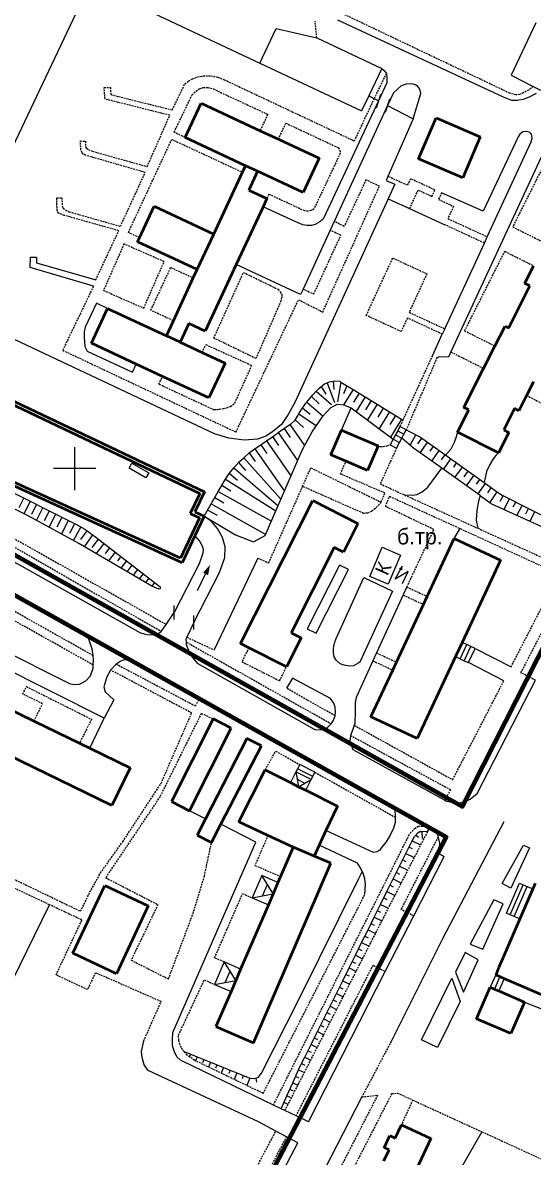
# Model space of a CAD drawing. Extents: x 1000 to 4000, y -5000 to -1000.
# Drawn here: x 2585.4 to 2729, y -2793.9 to -2474.5 of the extents above; entities that cross this region are included whole.
import ezdxf
from ezdxf.enums import TextEntityAlignment as Align

# ---------------------------------------------------------------- set-up
doc = ezdxf.new("R2010")
doc.units = 0
doc.header["$MEASUREMENT"] = 0
doc.linetypes.add('DASHED', pattern=[0.75, 0.5, -0.25])
for name, color, linetype in [('1', 7, 'CONTINUOUS'), ('11', 7, 'CONTINUOUS'), ('16', 7, 'CONTINUOUS'), ('17', 7, 'CONTINUOUS'), ('24', 7, 'CONTINUOUS'), ('25', 7, 'CONTINUOUS'), ('37', 7, 'CONTINUOUS'), ('40', 7, 'CONTINUOUS'), ('6', 7, 'CONTINUOUS'), ('7', 7, 'CONTINUOUS'), ('границы команд_1', 10, 'CONTINUOUS')]:
    doc.layers.add(name, color=color, linetype=linetype)
doc.styles.get("Standard").update_dxf_attribs({"font": 'txt', "height": 0.2})

msp = doc.modelspace()

# ---------------------------------------------------------------- linework, layer by layer
at = {"layer": '1', "color": 253, "linetype": 'Continuous', "lineweight": 0}
for p, q in [((2600, -2606.06), (2600, -2594.02)), ((2605.96, -2600), (2594.04, -2600))]:
    msp.add_line(p, q, dxfattribs=at)
at = {"layer": '11', "color": 253, "linetype": 'Continuous', "lineweight": 0}
for p, q in [((2611.6, -2466.82), (2652.09, -2485.88)), ((2565.68, -2544.99), (2601.22, -2470.09)), ((2652.09, -2485.88), (2656.67, -2476.17)), ((2656.67, -2476.17), (2668.12, -2478.77)), ((2668.12, -2478.77), (2686.39, -2487.45)), ((2652.09, -2485.88), (2680.7, -2499.32)), ((2686.39, -2487.45), (2682.76, -2495.12)), ((2682.76, -2495.12), (2680.7, -2499.32)), ((2684.29, -2495.91), (2682.76, -2495.12)), ((2685.53, -2496.55), (2684.29, -2495.91)), ((2684.91, -2498.45), (2686.18, -2494.65)), ((2687.43, -2499.75), (2688.69, -2495.96)), ((2688.06, -2497.86), (2695.28, -2501.58)), ((2695.28, -2501.58), (2688.13, -2517.79)), ((2688.13, -2517.79), (2687.62, -2518.95)), ((2687.62, -2518.95), (2690.1, -2519.97)), ((2690.1, -2519.97), (2688.2, -2524.1)), ((2688.2, -2524.1), (2661.91, -2581.44)), ((2688.2, -2524.1), (2694.24, -2526.87)), ((2694.24, -2526.87), (2704.18, -2531.43)), ((2639.34, -2590.25), (2574.42, -2559.67)), ((2661.91, -2581.44), (2660.11, -2584.83)), ((2660.11, -2584.83), (2658.19, -2587.65)), ((2655.7, -2589.68), (2653.79, -2590.93)), ((2658.19, -2587.65), (2655.7, -2589.68)), ((2643.4, -2591.49), (2639.34, -2590.25)), ((2647.69, -2592.06), (2643.4, -2591.49)), ((2651.42, -2591.72), (2647.69, -2592.06)), ((2653.79, -2590.93), (2651.42, -2591.72)), ((2638.52, -2614.93), (2636.46, -2613.44)), ((2640.21, -2616.85), (2638.52, -2614.93)), ((2641.62, -2619.39), (2640.21, -2616.85)), ((2633.83, -2618.99), (2635.11, -2620.45)), ((2635.11, -2620.45), (2635.84, -2621.76)), ((2635.84, -2621.76), (2636.12, -2622.78)), ((2642.36, -2622.05), (2641.62, -2619.39)), ((2636.08, -2623.85), (2635.02, -2626.83)), ((2636.12, -2622.78), (2636.08, -2623.85)), ((2640.72, -2629.3), (2642.24, -2625.04)), ((2642.24, -2625.04), (2642.36, -2622.05)), ((2635.02, -2626.83), (2627.98, -2640.53)), ((2633.5, -2643.36), (2640.72, -2629.3)), ((2634.57, -2634.3), (2636.83, -2629.69)), ((2627.98, -2642.53), (2627.98, -2638.53)), ((2633.5, -2645.36), (2633.5, -2641.36)), ((2636.78, -2698.64), (2632.35, -2696.36)), ((2726.52, -2750.18), (2731.39, -2752.11))]:
    msp.add_line(p, q, dxfattribs=at)
msp.add_solid([(2638.09, -2627.12), (2636.13, -2629.34), (2637.54, -2630.03)], dxfattribs=at)
at = {"layer": '16', "color": 253, "linetype": 'Continuous', "lineweight": 0}
for p, q in [((2683.05, -2630.44), (2686.55, -2622.19)), ((2686.55, -2622.19), (2691.68, -2624.37)), ((2691.68, -2624.37), (2688.18, -2632.61)), ((2690.17, -2631.13), (2692.28, -2627.4)), ((2688.18, -2632.61), (2683.05, -2630.44)), ((2693.84, -2628.99), (2690.17, -2631.13)), ((2692.2, -2632.34), (2693.84, -2628.99))]:
    msp.add_line(p, q, dxfattribs=at)
msp.add_solid([(2692.28, -2627.4), (2692.14, -2628.73), (2691.18, -2628.22)], dxfattribs=at)
at = {"layer": '24', "color": 253, "linetype": 'DASHED', "lineweight": 0}
for p, q in [((2668.12, -2478.77), (2667.64, -2474.1)), ((2722.38, -2494.36), (2675.18, -2471.91)), ((2631, -2491.72), (2632.1, -2490.93)), ((2632.1, -2490.93), (2633.2, -2490.3)), ((2633.2, -2490.3), (2634.61, -2489.75)), ((2634.61, -2489.75), (2636.11, -2489.51)), ((2636.11, -2489.51), (2638.31, -2489.51)), ((2638.31, -2489.51), (2640.25, -2489.83)), ((2640.25, -2489.83), (2642.14, -2490.61)), ((2642.14, -2490.61), (2678.73, -2507.82)), ((2684.29, -2495.91), (2687.71, -2488.89)), ((2608.53, -2496.03), (2608.3, -2492.73)), ((2608.3, -2492.73), (2610.03, -2492.73)), ((2610.03, -2492.73), (2610.18, -2494.77)), ((2627.47, -2499.09), (2631, -2491.72)), ((2633.02, -2494.86), (2634.12, -2493.76)), ((2634.12, -2493.76), (2635.07, -2493.13)), ((2635.07, -2493.13), (2636.16, -2492.81)), ((2636.16, -2492.81), (2637.5, -2492.74)), ((2637.5, -2492.74), (2639.07, -2493.13)), ((2639.07, -2493.13), (2640.28, -2493.79)), ((2640.28, -2493.79), (2654.32, -2500.32)), ((2726.33, -2494.21), (2725.17, -2494.75)), ((2727.73, -2493.51), (2726.33, -2494.21)), ((2729.02, -2492.5), (2727.73, -2493.51)), ((2626.76, -2500.59), (2608.53, -2496.03)), ((2610.18, -2494.77), (2627.47, -2499.09)), ((2627.98, -2505.36), (2633.02, -2494.86)), ((2678.73, -2507.82), (2684.29, -2495.91)), ((2724.16, -2494.83), (2722.38, -2494.36)), ((2725.17, -2494.75), (2724.16, -2494.83)), ((2620.4, -2515.03), (2626.76, -2500.59)), ((2654.32, -2500.32), (2652.18, -2504.92)), ((2657.32, -2507.31), (2659.41, -2502.8)), ((2659.41, -2502.8), (2674.17, -2509.7)), ((2631.07, -2506.85), (2627.98, -2505.36)), ((2601.71, -2510.31), (2601.63, -2507.8)), ((2601.63, -2507.8), (2603.04, -2507.88)), ((2603.04, -2507.88), (2603.04, -2509.45)), ((2603.04, -2509.45), (2603.36, -2509.84)), ((2603.36, -2509.84), (2603.83, -2510.24)), ((2615.1, -2533.59), (2627.31, -2507.36)), ((2627.31, -2507.36), (2647.22, -2516.62)), ((2674.17, -2509.7), (2674.56, -2510.49)), ((2602.1, -2511.18), (2601.71, -2510.31)), ((2602.41, -2511.49), (2602.1, -2511.18)), ((2602.96, -2511.81), (2602.41, -2511.49)), ((2619.85, -2516.68), (2602.96, -2511.81)), ((2603.83, -2510.24), (2605.01, -2510.71)), ((2605.01, -2510.71), (2620.4, -2515.03)), ((2674.72, -2511.28), (2667.34, -2526.92)), ((2674.56, -2510.49), (2674.72, -2511.28)), ((2732.72, -2513.14), (2723.24, -2531.98)), ((2612.87, -2531.84), (2619.85, -2516.68)), ((2681.96, -2518.75), (2675.83, -2531.88)), ((2685.73, -2520.56), (2681.96, -2518.75)), ((2693.63, -2520.3), (2688.13, -2517.79)), ((2694.48, -2518.45), (2693.63, -2520.3)), ((2701.35, -2521.6), (2694.48, -2518.45)), ((2654.64, -2522.82), (2654.08, -2524.03)), ((2664.71, -2527.51), (2654.64, -2522.82)), ((2669.8, -2555.97), (2685.73, -2520.56)), ((2694.24, -2526.87), (2696.63, -2521.64)), ((2696.63, -2521.64), (2700.52, -2523.42)), ((2700.52, -2523.42), (2701.35, -2521.6)), ((2703.23, -2522.4), (2702.37, -2524.26)), ((2595.04, -2527.35), (2594.96, -2523.82)), ((2594.96, -2523.82), (2596.37, -2523.82)), ((2596.37, -2523.82), (2596.53, -2526.33)), ((2702.37, -2524.26), (2706.6, -2526.21)), ((2595.43, -2528.13), (2595.04, -2527.35)), ((2597.08, -2528.76), (2595.43, -2528.13)), ((2596.53, -2526.33), (2596.76, -2526.73)), ((2596.76, -2526.73), (2597.47, -2527.28)), ((2612.4, -2533.09), (2597.08, -2528.76)), ((2597.47, -2527.28), (2598.49, -2527.75)), ((2598.49, -2527.75), (2612.87, -2531.84)), ((2665.69, -2527.55), (2664.71, -2527.51)), ((2666.55, -2527.39), (2665.69, -2527.55)), ((2667.34, -2526.92), (2666.55, -2527.39)), ((2706.6, -2526.21), (2705, -2529.67)), ((2675.83, -2531.88), (2673.05, -2530.45)), ((2715.28, -2536.55), (2704.18, -2531.43)), ((2705, -2529.67), (2716.09, -2534.79)), ((2723.24, -2531.98), (2732.36, -2536.57)), ((2605.95, -2546.9), (2612.4, -2533.09)), ((2618.23, -2535.04), (2615.1, -2533.59)), ((2667.28, -2550.89), (2674.9, -2534.35)), ((2674.9, -2534.35), (2671.89, -2532.96)), ((2613.87, -2536.81), (2608.11, -2549.89)), ((2625.17, -2541.79), (2613.87, -2536.81)), ((2709.72, -2561.3), (2721.01, -2538.88)), ((2721.01, -2538.88), (2729.13, -2542.97)), ((2619.41, -2554.86), (2625.17, -2541.79)), ((2682.03, -2556.92), (2689.49, -2540.76)), ((2689.49, -2540.76), (2699.1, -2545.2)), ((2621.42, -2555.47), (2627.03, -2543.42)), ((2627.03, -2543.42), (2633.38, -2546.37)), ((2639.15, -2563.31), (2647.48, -2544.84)), ((2647.48, -2544.84), (2657.22, -2549.55)), ((2699.1, -2545.2), (2694.1, -2556.05)), ((2605.26, -2548.73), (2596.62, -2566.73)), ((2608.11, -2549.89), (2619.41, -2554.86)), ((2657.22, -2549.55), (2657.85, -2550.26)), ((2657.85, -2550.26), (2658.24, -2551.05)), ((2658.24, -2551.05), (2658.24, -2551.75)), ((2664.28, -2549.5), (2667.28, -2550.89)), ((2645.38, -2589.75), (2662.97, -2552.51)), ((2658.01, -2552.85), (2651.01, -2569.05)), ((2658.24, -2551.75), (2658.01, -2552.85)), ((2662.97, -2552.51), (2669.8, -2555.97)), ((2627.77, -2558.42), (2621.42, -2555.47)), ((2691.85, -2561.46), (2682.03, -2556.92)), ((2693.61, -2557.65), (2691.85, -2561.46)), ((2703.44, -2562.19), (2693.61, -2557.65)), ((2694.1, -2556.05), (2704.14, -2560.68)), ((2651.01, -2569.05), (2639.15, -2563.31)), ((2718.22, -2565.58), (2709.72, -2561.3)), ((2596.62, -2566.73), (2645.38, -2589.75)), ((2635.85, -2567.36), (2636.89, -2565.13)), ((2636.89, -2565.13), (2649.79, -2570.97)), ((2705.87, -2567.21), (2715.07, -2571.84)), ((2700.64, -2568.25), (2692.34, -2586.36)), ((2701.94, -2568.83), (2693.28, -2589.13)), ((2649.79, -2570.97), (2644.84, -2581.9)), ((2623.67, -2576.3), (2624.71, -2574.07)), ((2639.24, -2583.55), (2623.67, -2576.3)), ((2727.11, -2579.44), (2736.96, -2584.41)), ((2640.6, -2583.4), (2639.24, -2583.55)), ((2641.86, -2583.24), (2640.6, -2583.4)), ((2642.88, -2582.93), (2641.86, -2583.24)), ((2643.82, -2582.61), (2642.88, -2582.93)), ((2644.84, -2581.9), (2643.82, -2582.61)), ((2692.34, -2586.36), (2691.5, -2588.19)), ((2605.17, -2652.66), (2501.82, -2594.59)), ((2685.38, -2593.61), (2685.97, -2593.83)), ((2685.97, -2593.83), (2686.87, -2593.83)), ((2690.57, -2594.24), (2685.97, -2604.34)), ((2686.87, -2593.83), (2687.89, -2593.66)), ((2687.89, -2593.66), (2688.8, -2593.3)), ((2605.21, -2655.33), (2502.23, -2597.47)), ((2674.79, -2601.57), (2676.32, -2597.98)), ((2664.13, -2605.05), (2666.44, -2599.82)), ((2666.44, -2599.82), (2686.18, -2609.47)), ((2687.27, -2606.9), (2674.79, -2601.57)), ((2654.59, -2626.58), (2664.13, -2605.05)), ((2681.25, -2612.64), (2664.13, -2605.05)), ((2685.97, -2604.34), (2692.83, -2607.46)), ((2686.18, -2609.47), (2687.27, -2606.9)), ((2687.41, -2610.65), (2688.6, -2607.83)), ((2688.6, -2607.83), (2708.45, -2616.92)), ((2692.83, -2607.46), (2713.4, -2616.81)), ((2566.34, -2610.32), (2625.75, -2643.88)), ((2683.48, -2612.12), (2682.35, -2612.55)), ((2684.61, -2611.25), (2683.48, -2612.12)), ((2686.18, -2609.47), (2684.61, -2611.25)), ((2701.06, -2617.19), (2687.41, -2610.65)), ((2682.35, -2612.55), (2681.25, -2612.64)), ((2725.55, -2657.51), (2747.44, -2615.12)), ((2575.35, -2617.72), (2624.36, -2645.86)), ((2693.47, -2633.36), (2701.06, -2617.19)), ((2708.45, -2616.92), (2736.29, -2629.68)), ((2713.4, -2616.81), (2737.32, -2627.68)), ((2651.51, -2625.22), (2654.59, -2626.58)), ((2722.77, -2655.86), (2736.29, -2629.68)), ((2693.47, -2633.36), (2699.16, -2636.02)), ((2692.43, -2635.61), (2698.11, -2638.27)), ((2631.57, -2647.5), (2639.22, -2651.07)), ((2631.36, -2648.85), (2672.18, -2671.86)), ((2649.02, -2650.49), (2647.05, -2654.41)), ((2684.94, -2651.91), (2690.52, -2654.51)), ((2632.92, -2668.82), (2610.12, -2656.75)), ((2611.68, -2655.04), (2633.97, -2666.84)), ((2647.05, -2654.41), (2657.64, -2659.76)), ((2657.64, -2659.76), (2659.61, -2655.84)), ((2683.91, -2654.15), (2689.47, -2656.75)), ((2706.38, -2687.59), (2720.74, -2659.78)), ((2729.67, -2659.63), (2725.55, -2657.51)), ((2585.4, -2663.5), (2586.42, -2661.4)), ((2586.42, -2661.4), (2604.74, -2670.59)), ((2673.25, -2669.62), (2659.61, -2661.86)), ((2590.94, -2666.2), (2585.4, -2663.5)), ((2588.56, -2671.08), (2590.94, -2666.2)), ((2633.97, -2666.84), (2635.04, -2664.92)), ((2635.61, -2668.99), (2624.04, -2692.3)), ((2624.32, -2688.62), (2632.92, -2668.82)), ((2638.93, -2670.46), (2635.61, -2668.99)), ((2604.74, -2670.59), (2601.36, -2677.32)), ((2678.66, -2672.28), (2706.38, -2687.59)), ((2677.58, -2675.12), (2705.75, -2690.41)), ((2653.6, -2684.86), (2656.56, -2679.56)), ((2656.56, -2679.56), (2663.31, -2683.33)), ((2667.58, -2685.5), (2690.13, -2698.11)), ((2613.54, -2705.05), (2624.32, -2688.62)), ((2705.75, -2690.41), (2704.12, -2693.37)), ((2624.04, -2692.3), (2608.7, -2715.18)), ((2694.34, -2702.7), (2695.64, -2701.33)), ((2695.64, -2701.33), (2696.65, -2700.68)), ((2696.65, -2700.68), (2697.7, -2700.64)), ((2699.38, -2702.08), (2699.89, -2701.08)), ((2654.36, -2703.29), (2650.73, -2711.73)), ((2655.92, -2779.18), (2694.34, -2702.7)), ((2659.16, -2780.74), (2699.38, -2702.08)), ((2691.87, -2724.14), (2702.25, -2703.83)), ((2607.26, -2713.85), (2613.54, -2705.05)), ((2636.5, -2714.74), (2638.5, -2705.27)), ((2592.93, -2722.81), (2564.07, -2709.24)), ((2580.66, -2714.52), (2601.68, -2724.64)), ((2604.29, -2719.21), (2607.26, -2713.85)), ((2650.73, -2711.73), (2657.92, -2714.82)), ((2608.7, -2715.18), (2623.41, -2722.76)), ((2633.32, -2725.22), (2636.5, -2714.74)), ((2601.68, -2724.64), (2604.29, -2719.21)), ((2639.36, -2737.73), (2647.25, -2719.65)), ((2647.25, -2719.65), (2649.93, -2720.82)), ((2653.03, -2775.9), (2681.66, -2719.89)), ((2602.03, -2727.1), (2592.93, -2722.81)), ((2623.41, -2722.76), (2615.89, -2738.39)), ((2695.39, -2725.94), (2691.87, -2724.14)), ((2594.76, -2742.54), (2602.03, -2727.1)), ((2626.38, -2743.68), (2633.32, -2725.22)), ((2615.89, -2738.39), (2626.38, -2743.68)), ((2642.05, -2738.91), (2639.36, -2737.73)), ((2662.28, -2782.25), (2683.96, -2739.84)), ((2683.96, -2739.84), (2687.39, -2741.59)), ((2603.59, -2746.69), (2594.76, -2742.54)), ((2605.83, -2741.93), (2603.59, -2746.69)), ((2624.32, -2750.06), (2605.83, -2741.93)), ((2629.22, -2759.51), (2636.49, -2743.9)), ((2636.49, -2743.9), (2639.3, -2745.2)), ((2619.44, -2761.09), (2624.32, -2750.06)), ((2629.28, -2760.9), (2629.22, -2759.51)), ((2629.57, -2762.13), (2629.28, -2760.9)), ((2630.36, -2763.65), (2629.57, -2762.13)), ((2689.02, -2761.29), (2680.81, -2776.9)), ((2630.77, -2764.1), (2630.36, -2763.65)), ((2631.66, -2765.1), (2630.77, -2764.1)), ((2633.65, -2766.56), (2631.66, -2765.1)), ((2653.03, -2775.9), (2633.65, -2766.56)), ((2685.23, -2776.41), (2672.29, -2801.59)), ((2689.21, -2775.97), (2677.95, -2797.88)), ((2680.81, -2776.9), (2685.23, -2776.41)), ((2689.21, -2775.97), (2690.8, -2775.79)), ((2690.8, -2775.79), (2695.12, -2777.77)), ((2695.12, -2777.77), (2691.91, -2784.76)), ((2695.12, -2777.77), (2714.59, -2786.7)), ((2626.76, -2842.84), (2656.59, -2786.51)), ((2714.59, -2786.7), (2743.96, -2800.18)), ((2605.07, -2891.2), (2659.64, -2788.15))]:
    msp.add_line(p, q, dxfattribs=at)
at = {"layer": '24', "color": 253, "linetype": 'Continuous', "lineweight": 0}
for p, q in [((2720.65, -2495.49), (2674.03, -2473.78)), ((2729.72, -2474.54), (2722.82, -2489.28)), ((2686.39, -2487.45), (2687.08, -2487.95)), ((2687.08, -2487.95), (2687.71, -2488.89)), ((2687.71, -2488.89), (2687.87, -2489.92)), ((2687.87, -2489.92), (2687.79, -2491.41)), ((2722.82, -2489.28), (2729.02, -2492.5)), ((2687.79, -2491.41), (2685.53, -2496.55)), ((2690.72, -2493.31), (2689.7, -2494.26)), ((2691.89, -2492.29), (2690.72, -2493.31)), ((2693.23, -2491.82), (2691.89, -2492.29)), ((2694.96, -2491.74), (2693.23, -2491.82)), ((2695.9, -2491.98), (2694.96, -2491.74)), ((2696.53, -2492.45), (2695.9, -2491.98)), ((2697.08, -2493.24), (2696.53, -2492.45)), ((2697.39, -2494.41), (2697.08, -2493.24)), ((2729.02, -2492.5), (2731.04, -2493.55)), ((2685.53, -2496.55), (2669.89, -2529.82)), ((2689.7, -2494.26), (2688.06, -2497.86)), ((2695.28, -2501.58), (2697.39, -2494.41)), ((2722.98, -2496.42), (2720.65, -2495.49)), ((2724.53, -2496.42), (2722.98, -2496.42)), ((2726.16, -2496.11), (2724.53, -2496.42)), ((2727.86, -2495.49), (2726.16, -2496.11)), ((2729.8, -2494.48), (2727.86, -2495.49)), ((2688.06, -2497.86), (2673.05, -2530.45)), ((2724.75, -2506.67), (2714.93, -2527.59)), ((2725.26, -2505.88), (2724.75, -2506.67)), ((2726.1, -2505.25), (2725.26, -2505.88)), ((2727.17, -2505.14), (2726.1, -2505.25)), ((2727.96, -2505.37), (2727.17, -2505.14)), ((2728.53, -2505.93), (2727.96, -2505.37)), ((2728.75, -2507.01), (2728.53, -2505.93)), ((2716.09, -2534.79), (2728.44, -2508.05)), ((2728.44, -2508.05), (2728.75, -2507.01)), ((2731.23, -2512.33), (2705.87, -2567.21)), ((2714.93, -2527.59), (2703.23, -2522.4)), ((2662.19, -2530.6), (2653.01, -2526.33)), ((2664.16, -2531.39), (2662.19, -2530.6)), ((2665.33, -2531.62), (2664.16, -2531.39)), ((2666.59, -2531.62), (2665.33, -2531.62)), ((2667.69, -2531.31), (2666.59, -2531.62)), ((2668.95, -2530.6), (2667.69, -2531.31)), ((2669.89, -2529.82), (2668.95, -2530.6)), ((2673.05, -2530.45), (2671.89, -2532.96)), ((2671.89, -2532.96), (2664.28, -2549.5)), ((2715.28, -2536.55), (2716.09, -2534.79)), ((2704.14, -2560.68), (2715.28, -2536.55)), ((2587.49, -2543.47), (2587.57, -2540.48)), ((2587.57, -2540.48), (2589.3, -2540.56)), ((2589.3, -2540.56), (2589.22, -2542.13)), ((2605.26, -2548.73), (2587.49, -2543.47)), ((2589.22, -2542.13), (2605.95, -2546.9)), ((2663.55, -2551.07), (2645.42, -2542.63)), ((2664.28, -2549.5), (2663.55, -2551.07)), ((2606.11, -2553.51), (2602.93, -2560.27)), ((2609.26, -2554.99), (2606.11, -2553.51)), ((2602.93, -2560.27), (2602.69, -2561.53)), ((2704.14, -2560.68), (2703.44, -2562.19)), ((2602.69, -2561.53), (2602.69, -2563.02)), ((2602.69, -2563.02), (2602.77, -2564.43)), ((2602.77, -2564.43), (2602.85, -2565.69)), ((2700.64, -2568.25), (2703.44, -2562.19)), ((2602.85, -2565.69), (2603.55, -2567)), ((2603.55, -2567), (2616.28, -2572.92)), ((2705.87, -2567.21), (2705.2, -2568.67)), ((2616.28, -2572.92), (2617.34, -2570.64)), ((2702.66, -2568.61), (2701.94, -2568.83)), ((2705.2, -2568.67), (2702.66, -2568.61)), ((2508.67, -2592.74), (2603.67, -2647.31)), ((2563.48, -2615.32), (2618.31, -2646.13)), ((2651.51, -2625.22), (2639.22, -2651.07)), ((2674.47, -2627.17), (2665.39, -2645.12)), ((2677, -2628.44), (2674.47, -2627.17)), ((2667.91, -2646.4), (2677, -2628.44)), ((2673.6, -2647.89), (2681.32, -2630.73)), ((2681.32, -2630.73), (2689.45, -2634.51)), ((2689.45, -2634.51), (2680.2, -2654.5)), ((2693.47, -2633.36), (2692.43, -2635.61)), ((2608.32, -2670.27), (2543.34, -2637.65)), ((2692.43, -2635.61), (2684.94, -2651.91)), ((2556.71, -2639.67), (2598.5, -2660.5)), ((2625.75, -2643.88), (2627.98, -2640.53)), ((2624.36, -2645.86), (2625.75, -2643.88)), ((2633.5, -2643.36), (2631.57, -2647.5)), ((2604.94, -2650.73), (2603.67, -2647.31)), ((2618.31, -2646.13), (2619.8, -2646.6)), ((2619.8, -2646.6), (2621.06, -2646.81)), ((2621.06, -2646.81), (2622.52, -2646.69)), ((2622.52, -2646.69), (2623.65, -2646.34)), ((2623.65, -2646.34), (2624.36, -2645.86)), ((2631.57, -2647.5), (2631.3, -2648.06)), ((2665.39, -2645.12), (2667.91, -2646.4)), ((2631.3, -2648.06), (2631.36, -2648.85)), ((2631.36, -2648.85), (2631.4, -2649.5)), ((2631.4, -2649.5), (2632.17, -2651.6)), ((2672.81, -2650.6), (2673.14, -2649.19)), ((2672.81, -2651.84), (2672.81, -2650.6)), ((2673.14, -2649.19), (2673.6, -2647.89)), ((2712.64, -2650.63), (2722.77, -2655.86)), ((2605.17, -2652.66), (2604.94, -2650.73)), ((2605.3, -2653.77), (2605.17, -2652.66)), ((2605.21, -2655.33), (2605.3, -2653.77)), ((2615.29, -2653.87), (2613.62, -2653.99)), ((2615.29, -2653.87), (2635.04, -2664.92)), ((2632.17, -2651.6), (2633.03, -2653.14)), ((2633.03, -2653.14), (2634.47, -2654.77)), ((2673.03, -2653.03), (2672.81, -2651.84)), ((2673.6, -2653.99), (2673.03, -2653.03)), ((2684.94, -2651.91), (2683.91, -2654.15)), ((2604.43, -2658.4), (2605.16, -2656.23)), ((2605.16, -2656.23), (2605.21, -2655.33)), ((2610.12, -2656.75), (2609.05, -2658.68)), ((2611.68, -2655.04), (2610.12, -2656.75)), ((2612.84, -2654.31), (2611.68, -2655.04)), ((2613.62, -2653.99), (2612.84, -2654.31)), ((2634.47, -2654.77), (2667.59, -2673.44)), ((2674.67, -2655.01), (2673.6, -2653.99)), ((2675.8, -2655.4), (2674.67, -2655.01)), ((2677.21, -2655.63), (2675.8, -2655.4)), ((2678.45, -2655.51), (2677.21, -2655.63)), ((2679.74, -2654.78), (2678.45, -2655.51)), ((2683.91, -2654.15), (2679.19, -2664.42)), ((2680.2, -2654.5), (2679.74, -2654.78)), ((2720.74, -2659.78), (2710.78, -2654.63)), ((2601.39, -2660.72), (2603.13, -2659.78)), ((2603.13, -2659.78), (2604.43, -2658.4)), ((2609.05, -2658.68), (2608.18, -2661.44)), ((2661.24, -2658.99), (2659.61, -2661.86)), ((2671.96, -2664.74), (2661.24, -2658.99)), ((2713.23, -2691.47), (2729.67, -2659.63)), ((2598.5, -2660.5), (2599.8, -2660.79)), ((2599.8, -2660.79), (2601.39, -2660.72)), ((2608.18, -2661.44), (2608.61, -2662.88)), ((2608.61, -2662.88), (2611.02, -2665.14)), ((2611.02, -2665.14), (2608.32, -2670.27)), ((2635.04, -2664.92), (2690.11, -2695.7)), ((2672.92, -2666.1), (2671.96, -2664.74)), ((2673.32, -2667.23), (2672.92, -2666.1)), ((2679.19, -2664.42), (2678.93, -2665.86)), ((2678.93, -2665.86), (2678.93, -2668.18)), ((2672.75, -2671.01), (2673.25, -2669.62)), ((2673.25, -2669.62), (2673.43, -2668.47)), ((2673.43, -2668.47), (2673.32, -2667.23)), ((2678.93, -2668.18), (2678.8, -2671.78)), ((2604.22, -2678.71), (2608.32, -2670.27)), ((2670.38, -2673.27), (2671.17, -2672.93)), ((2671.17, -2672.93), (2672.02, -2672.09)), ((2672.02, -2672.09), (2672.18, -2671.86)), ((2672.18, -2671.86), (2672.75, -2671.01)), ((2678.66, -2672.28), (2678.4, -2673.19)), ((2678.8, -2671.78), (2678.66, -2672.28)), ((2667.59, -2673.44), (2669.2, -2673.55)), ((2669.2, -2673.55), (2670.38, -2673.27)), ((2677.58, -2675.12), (2677.41, -2676.76)), ((2678.4, -2673.19), (2677.58, -2675.12)), ((2677.41, -2676.76), (2678.24, -2679.09)), ((2678.24, -2679.09), (2704.12, -2693.37)), ((2711.26, -2693.04), (2713.23, -2691.47)), ((2704.12, -2693.37), (2704.58, -2693.63)), ((2704.58, -2693.63), (2706.2, -2693.95)), ((2706.2, -2693.95), (2708.08, -2694.14)), ((2708.08, -2694.14), (2709.64, -2693.82)), ((2709.64, -2693.82), (2711.26, -2693.04)), ((2690.11, -2695.7), (2690.13, -2698.11)), ((2690.13, -2698.11), (2690.13, -2699.62)), ((2650.95, -2705.22), (2641.13, -2700.16)), ((2689.7, -2701.22), (2688.76, -2703.24)), ((2690.13, -2699.62), (2689.7, -2701.22)), ((2697.7, -2700.64), (2698.81, -2700.64)), ((2698.81, -2700.64), (2699.89, -2701.08)), ((2699.89, -2701.08), (2701.21, -2701.87)), ((2720.74, -2699.45), (2703.49, -2732.4)), ((2684.06, -2708.12), (2670.71, -2701.89)), ((2688.76, -2703.24), (2687.67, -2705.12)), ((2701.21, -2701.87), (2702.05, -2702.98)), ((2702.05, -2702.98), (2702.25, -2703.83)), ((2702.25, -2703.83), (2702.64, -2705.45)), ((2627.66, -2758.79), (2650.95, -2705.22)), ((2679.6, -2711.1), (2668.77, -2706.05)), ((2685, -2707.95), (2684.06, -2708.12)), ((2685.86, -2707.44), (2685, -2707.95)), ((2686.37, -2706.72), (2685.86, -2707.44)), ((2687.67, -2705.12), (2686.37, -2706.72)), ((2702.57, -2706.68), (2702.38, -2708.3)), ((2702.64, -2705.45), (2702.57, -2706.68)), ((2720.29, -2716.86), (2726.26, -2706.07)), ((2727.95, -2706.79), (2722.69, -2718.16)), ((2726.26, -2706.07), (2727.95, -2706.79)), ((2680.55, -2712.62), (2679.6, -2711.1)), ((2695.39, -2725.94), (2703.95, -2709.2)), ((2702.38, -2708.3), (2703.95, -2709.2)), ((2680.91, -2713.43), (2680.55, -2712.62)), ((2681.13, -2713.92), (2680.91, -2713.43)), ((2681.63, -2715.51), (2681.13, -2713.92)), ((2681.85, -2717.11), (2681.63, -2715.51)), ((2681.66, -2719.89), (2681.85, -2717.11)), ((2722.69, -2718.16), (2720.29, -2716.86)), ((2717.96, -2721.38), (2711.28, -2733.91)), ((2714.84, -2735.28), (2720.56, -2722.55)), ((2720.56, -2722.55), (2717.96, -2721.38)), ((2687.39, -2741.59), (2695.39, -2725.94)), ((2703.49, -2732.4), (2689.02, -2761.29)), ((2709.91, -2736.25), (2707.12, -2741.78)), ((2713.55, -2738.33), (2709.91, -2736.25)), ((2711.28, -2733.91), (2714.84, -2735.28)), ((2709.39, -2747.43), (2713.55, -2738.33)), ((2665.75, -2783.92), (2687.39, -2741.59)), ((2707.12, -2741.78), (2709.39, -2747.43)), ((2697.59, -2760.84), (2706.09, -2743.43)), ((2706.09, -2743.43), (2708.49, -2750.05)), ((2708.49, -2750.05), (2702.07, -2762.98)), ((2627.48, -2760.93), (2627.66, -2758.79)), ((2618.84, -2764.1), (2619.44, -2761.09)), ((2627.55, -2762.52), (2627.48, -2760.93)), ((2702.07, -2762.98), (2697.59, -2760.84)), ((2618.98, -2765.84), (2618.84, -2764.1)), ((2628.13, -2764.19), (2627.55, -2762.52)), ((2628.78, -2765.56), (2628.13, -2764.19)), ((2629.65, -2766.43), (2628.78, -2765.56)), ((2619.56, -2767.87), (2618.98, -2765.84)), ((2620.72, -2769.46), (2619.56, -2767.87)), ((2630.52, -2766.94), (2629.65, -2766.43)), ((2655.92, -2779.18), (2630.52, -2766.94)), ((2651.74, -2783.9), (2620.72, -2769.46)), ((2680.81, -2776.9), (2670.3, -2797.36)), ((2658.07, -2780.22), (2655.92, -2779.18)), ((2659.16, -2780.74), (2658.07, -2780.22)), ((2662.28, -2782.25), (2659.16, -2780.74)), ((2656.59, -2786.51), (2651.74, -2783.9)), ((2665.75, -2783.92), (2662.28, -2782.25)), ((2659.64, -2788.15), (2656.59, -2786.51)), ((2608.42, -2892.46), (2662.76, -2789.83)), ((2662.76, -2789.83), (2659.64, -2788.15))]:
    msp.add_line(p, q, dxfattribs=at)
at = {"layer": '25', "color": 253, "linetype": 'Continuous', "lineweight": 0}
for p, q in [((2690.88, -2589.37), (2690.25, -2590.56)), ((2691.5, -2588.19), (2690.88, -2589.37)), ((2690.88, -2589.37), (2692.65, -2590.31)), ((2693.28, -2589.13), (2691.5, -2588.19)), ((2692.65, -2590.31), (2693.28, -2589.13)), ((2689.62, -2591.74), (2688.8, -2593.3)), ((2690.25, -2590.56), (2689.62, -2591.74)), ((2689.62, -2591.74), (2691.39, -2592.68)), ((2690.25, -2590.56), (2692.02, -2591.5)), ((2690.57, -2594.24), (2691.39, -2592.68)), ((2691.39, -2592.68), (2692.02, -2591.5)), ((2692.02, -2591.5), (2692.65, -2590.31)), ((2688.8, -2593.3), (2690.57, -2594.24))]:
    msp.add_line(p, q, dxfattribs=at)
at = {"layer": '37', "color": 253, "linetype": 'Continuous', "lineweight": 0}
for p, q in [((2668.68, -2577.45), (2670.26, -2576.15)), ((2669.31, -2576.93), (2670.65, -2579.04)), ((2670.26, -2576.15), (2671.05, -2575.86)), ((2671.05, -2575.86), (2671.67, -2575.64)), ((2671.05, -2575.86), (2673.12, -2581.39)), ((2671.67, -2575.64), (2673.19, -2575.3)), ((2672.72, -2575.41), (2672.95, -2577.75)), ((2673.19, -2575.3), (2674.6, -2575.47)), ((2674.91, -2575.66), (2673.97, -2581.28)), ((2674.6, -2575.47), (2674.91, -2575.66)), ((2674.91, -2575.66), (2678.32, -2577.75)), ((2676.61, -2576.71), (2675.59, -2578.97)), ((2665.3, -2581.29), (2666.99, -2579.31)), ((2666.59, -2579.75), (2668.81, -2581.77)), ((2666.99, -2579.31), (2667.93, -2578.27)), ((2667.93, -2578.27), (2668.68, -2577.45)), ((2667.93, -2578.27), (2672.24, -2581.96)), ((2678.32, -2577.75), (2675.66, -2582.08)), ((2678.32, -2577.75), (2681.73, -2579.85)), ((2680.02, -2578.8), (2678.45, -2581.36)), ((2681.73, -2579.85), (2679.22, -2583.93)), ((2681.73, -2579.85), (2685.14, -2581.94)), ((2663.6, -2583.72), (2665.01, -2581.63)), ((2664.14, -2582.92), (2666.28, -2584.76)), ((2665.01, -2581.63), (2665.3, -2581.29)), ((2665.3, -2581.29), (2669.93, -2585.24)), ((2669.95, -2585.21), (2671.98, -2582.95)), ((2671.98, -2582.95), (2673.9, -2581.94)), ((2673.9, -2581.94), (2675.59, -2582.05)), ((2675.59, -2582.05), (2677.78, -2582.95)), ((2677.78, -2582.95), (2689.62, -2591.74)), ((2683.43, -2580.89), (2681.86, -2583.45)), ((2685.14, -2581.94), (2682.43, -2586.34)), ((2685.14, -2581.94), (2688.55, -2584.03)), ((2686.84, -2582.99), (2685.27, -2585.54)), ((2661.01, -2587.33), (2662.02, -2586.43)), ((2662.02, -2586.43), (2662.92, -2584.96)), ((2662.07, -2586.34), (2664.42, -2588.42)), ((2662.92, -2584.96), (2663.11, -2584.62)), ((2663.11, -2584.62), (2663.6, -2583.72)), ((2663.11, -2584.62), (2668.01, -2587.98)), ((2666.79, -2589.73), (2669.95, -2585.21)), ((2688.55, -2584.03), (2685.64, -2588.76)), ((2688.55, -2584.03), (2691.95, -2586.12)), ((2690.25, -2585.08), (2688.68, -2587.64)), ((2691.95, -2586.12), (2688.86, -2591.17)), ((2691.95, -2586.12), (2692.34, -2586.36)), ((2656.29, -2590.58), (2657.27, -2589.9)), ((2657.27, -2589.9), (2660.56, -2587.63)), ((2657.27, -2589.9), (2662.69, -2597.77)), ((2658.92, -2588.77), (2660.62, -2591.24)), ((2660.56, -2587.63), (2661.01, -2587.33)), ((2660.56, -2587.63), (2664.65, -2593.57)), ((2663.97, -2594.81), (2666.79, -2589.73)), ((2693.28, -2589.13), (2694.17, -2589.59)), ((2694.17, -2589.59), (2697.26, -2591.2)), ((2650.71, -2594.48), (2653.99, -2592.19)), ((2653.99, -2592.19), (2656.29, -2590.58)), ((2653.99, -2592.19), (2660.86, -2602.03)), ((2655.62, -2591.04), (2657.33, -2593.51)), ((2695.34, -2594.24), (2692.02, -2591.5)), ((2694.41, -2593.47), (2695.95, -2590.52)), ((2696.59, -2593.04), (2697.68, -2591.5)), ((2697.23, -2595.59), (2699.31, -2592.66)), ((2697.26, -2591.2), (2715.19, -2603.95)), ((2647.59, -2596.97), (2649.18, -2595.55)), ((2649.07, -2595.62), (2650.79, -2598.08)), ((2649.18, -2595.55), (2650.71, -2594.48)), ((2650.71, -2594.48), (2659.01, -2606.35)), ((2652.35, -2593.33), (2654.07, -2595.79)), ((2653.6, -2618.91), (2663.97, -2594.81)), ((2703.31, -2599.94), (2695.34, -2594.24)), ((2700, -2595.16), (2700.95, -2593.82)), ((2700.48, -2597.92), (2702.57, -2594.98)), ((2703.18, -2597.57), (2704.2, -2596.14)), ((2564.28, -2597.57), (2600.65, -2615.85)), ((2644.8, -2599.82), (2646.14, -2598.26)), ((2646.09, -2598.3), (2648.08, -2600.54)), ((2646.14, -2598.26), (2647.59, -2596.97)), ((2647.59, -2596.97), (2658, -2608.68)), ((2703.74, -2600.25), (2705.84, -2597.3)), ((2706.66, -2599.59), (2707.47, -2598.45)), ((2587.05, -2613.4), (2562.27, -2601)), ((2642.42, -2603.03), (2643.43, -2601.42)), ((2643.43, -2601.42), (2644.8, -2599.82)), ((2643.49, -2601.34), (2645.77, -2603.29)), ((2644.8, -2599.82), (2657.23, -2610.47)), ((2714.06, -2607.63), (2703.31, -2599.94)), ((2706.99, -2602.57), (2709.09, -2599.61)), ((2709.62, -2602.32), (2710.73, -2600.77)), ((2710.24, -2604.9), (2712.36, -2601.93)), ((2640.37, -2606.46), (2641.17, -2605.03)), ((2641.17, -2605.03), (2642.42, -2603.03)), ((2641.36, -2604.72), (2643.91, -2606.31)), ((2642.42, -2603.03), (2656.62, -2611.89)), ((2713.04, -2604.43), (2713.99, -2603.09)), ((2713.47, -2607.2), (2715.61, -2604.25)), ((2715.19, -2603.95), (2718.69, -2606.49)), ((2716.2, -2606.85), (2717.23, -2605.43)), ((2584.38, -2611.03), (2585.72, -2608.35)), ((2638.41, -2609.95), (2640.37, -2606.46)), ((2639.39, -2608.2), (2642.01, -2609.67)), ((2640.37, -2606.46), (2655.35, -2614.86)), ((2714.51, -2607.95), (2714.06, -2607.63)), ((2717.22, -2609.98), (2714.51, -2607.95)), ((2716.83, -2609.69), (2718.86, -2606.59)), ((2718.69, -2606.49), (2720.32, -2607.56)), ((2719.76, -2609.2), (2720.54, -2607.67)), ((2720.32, -2607.56), (2740.13, -2617.61)), ((2720.78, -2611.61), (2722.32, -2608.57)), ((2585.75, -2612.75), (2587.51, -2609.25)), ((2587.95, -2612.83), (2589.3, -2610.15)), ((2589.29, -2614.62), (2591.08, -2611.04)), ((2591.52, -2614.62), (2592.87, -2611.94)), ((2636.46, -2613.44), (2638.41, -2609.95)), ((2637.44, -2611.69), (2640.05, -2613.16)), ((2638.41, -2609.95), (2653.76, -2618.55)), ((2740.89, -2620.77), (2717.22, -2609.98)), ((2723.42, -2610.84), (2724.11, -2609.48)), ((2724.43, -2613.27), (2725.89, -2610.38)), ((2726.9, -2612.81), (2727.68, -2611.29)), ((2728.07, -2614.93), (2729.46, -2612.2)), ((2601.19, -2621.11), (2587.05, -2613.4)), ((2592.8, -2616.53), (2594.66, -2612.84)), ((2595.1, -2616.42), (2596.45, -2613.74)), ((2596.32, -2618.45), (2598.23, -2614.64)), ((2598.67, -2618.22), (2600.02, -2615.53)), ((2636.46, -2613.44), (2645.26, -2618.69)), ((2599.62, -2620.25), (2601.77, -2616.49)), ((2600.65, -2615.85), (2602.85, -2617.11)), ((2601.75, -2620), (2603.47, -2617.55)), ((2602.77, -2622.03), (2605.11, -2618.69)), ((2602.85, -2617.11), (2605.99, -2619.31)), ((2645.26, -2618.69), (2650.29, -2620.63)), ((2621.74, -2633.11), (2601.19, -2621.11)), ((2604.89, -2622.25), (2606.72, -2619.88)), ((2605.99, -2619.31), (2624.06, -2633.3)), ((2606.09, -2623.96), (2608.3, -2621.1)), ((2650.29, -2620.63), (2653.6, -2618.91)), ((2608.63, -2623.94), (2609.88, -2622.32)), ((2609.57, -2626), (2611.47, -2623.55)), ((2612.12, -2625.97), (2613.05, -2624.77)), ((2613.05, -2628.03), (2614.63, -2626)), ((2614.8, -2629.05), (2616.21, -2627.22)), ((2616.54, -2630.07), (2617.79, -2628.45)), ((2618.28, -2631.08), (2619.37, -2629.67)), ((2620.02, -2632.1), (2620.95, -2630.9)), ((2623.63, -2633.97), (2621.74, -2633.11)), ((2621.76, -2633.12), (2622.53, -2632.12)), ((2624.02, -2633.89), (2623.63, -2633.97)), ((2624.06, -2633.3), (2624.02, -2633.89)), ((2693.2, -2708.36), (2694.98, -2704.78)), ((2694.98, -2704.78), (2695.58, -2703.58)), ((2694.98, -2704.78), (2697.13, -2705.84)), ((2695.58, -2703.58), (2696.6, -2702.49)), ((2696.03, -2703.1), (2696.76, -2703.78)), ((2696.6, -2702.49), (2697.12, -2702.16)), ((2697.12, -2702.16), (2697.68, -2702.14)), ((2697.68, -2702.14), (2699.38, -2702.08)), ((2697.68, -2702.14), (2697.75, -2704.19)), ((2694.09, -2706.57), (2694.99, -2707.01)), ((2691.42, -2711.94), (2693.2, -2708.36)), ((2692.31, -2710.15), (2693.21, -2710.59)), ((2693.2, -2708.36), (2695.35, -2709.43)), ((2679.95, -2715.37), (2680.95, -2713.34)), ((2689.64, -2715.52), (2691.42, -2711.94)), ((2690.53, -2713.73), (2691.43, -2714.18)), ((2691.42, -2711.94), (2693.57, -2713.01)), ((2663.16, -2749.25), (2679.95, -2715.37)), ((2687.86, -2719.1), (2689.64, -2715.52)), ((2688.75, -2717.31), (2689.65, -2717.76)), ((2689.64, -2715.52), (2691.79, -2716.59)), ((2686.08, -2722.69), (2687.86, -2719.1)), ((2686.97, -2720.89), (2687.87, -2721.34)), ((2687.86, -2719.1), (2690.1, -2720.22)), ((2684.3, -2726.27), (2686.08, -2722.69)), ((2686.08, -2722.69), (2688.28, -2723.78)), ((2682.53, -2729.85), (2684.3, -2726.27)), ((2684.3, -2726.27), (2686.46, -2727.34)), ((2685.19, -2724.48), (2686.09, -2724.92)), ((2680.74, -2733.43), (2682.53, -2729.85)), ((2682.53, -2729.85), (2684.64, -2730.9)), ((2683.41, -2728.06), (2684.31, -2728.51)), ((2678.97, -2737.02), (2680.74, -2733.43)), ((2680.74, -2733.43), (2682.82, -2734.46)), ((2681.64, -2731.64), (2682.53, -2732.09)), ((2679.86, -2735.22), (2680.75, -2735.67)), ((2677.19, -2740.6), (2678.97, -2737.02)), ((2678.08, -2738.81), (2678.97, -2739.25)), ((2678.97, -2737.02), (2681, -2738.03)), ((2675.41, -2744.18), (2677.19, -2740.6)), ((2676.3, -2742.39), (2677.19, -2742.83)), ((2677.19, -2740.6), (2679.18, -2741.59)), ((2673.63, -2747.76), (2675.41, -2744.18)), ((2674.52, -2745.97), (2675.41, -2746.42)), ((2675.41, -2744.18), (2677.36, -2745.15)), ((2652.59, -2770.24), (2663.16, -2749.25)), ((2671.85, -2751.34), (2673.63, -2747.76)), ((2672.74, -2749.55), (2673.63, -2750)), ((2673.63, -2747.76), (2675.54, -2748.71)), ((2670.07, -2754.93), (2671.85, -2751.34)), ((2671.85, -2751.34), (2673.71, -2752.27)), ((2668.29, -2758.51), (2670.07, -2754.93)), ((2670.07, -2754.93), (2671.89, -2755.83)), ((2670.96, -2753.14), (2671.85, -2753.58)), ((2666.51, -2762.09), (2668.01, -2759.07)), ((2668.01, -2759.07), (2668.29, -2758.51)), ((2668.29, -2758.51), (2670.07, -2759.4)), ((2669.18, -2756.72), (2670.07, -2757.16)), ((2664.74, -2765.68), (2666.51, -2762.09)), ((2666.51, -2762.09), (2668.25, -2762.96)), ((2667.4, -2760.3), (2668.3, -2760.74)), ((2630.77, -2764.1), (2634.47, -2765.6)), ((2632.62, -2764.85), (2632.25, -2765.78)), ((2634.47, -2765.6), (2634.01, -2766.74)), ((2634.47, -2765.6), (2638.18, -2767.1)), ((2665.62, -2763.89), (2666.52, -2764.33)), ((2636.33, -2766.35), (2635.95, -2767.28)), ((2638.18, -2767.1), (2637.63, -2768.48)), ((2638.18, -2767.1), (2641.89, -2768.6)), ((2640.04, -2767.85), (2639.66, -2768.78)), ((2641.89, -2768.6), (2641.24, -2770.22)), ((2641.89, -2768.6), (2645.6, -2770.1)), ((2663.01, -2769.28), (2663.67, -2767.84)), ((2663.67, -2767.84), (2664.74, -2765.68)), ((2663.85, -2767.47), (2664.74, -2767.91)), ((2664.74, -2765.68), (2666.43, -2766.52)), ((2643.75, -2769.35), (2643.37, -2770.28)), ((2645.6, -2770.1), (2644.85, -2771.96)), ((2645.6, -2770.1), (2649.31, -2771.6)), ((2647.45, -2770.85), (2647.08, -2771.78)), ((2649.31, -2771.6), (2648.46, -2773.7)), ((2649.31, -2771.6), (2649.45, -2771.65)), ((2649.45, -2771.65), (2650.72, -2771.73)), ((2650.72, -2771.73), (2651.69, -2771.36)), ((2650.97, -2771.63), (2651.19, -2772.78)), ((2651.69, -2771.36), (2652.59, -2770.24)), ((2661.36, -2772.93), (2663.01, -2769.28)), ((2662.19, -2771.11), (2663.1, -2771.52)), ((2663.01, -2769.28), (2664.64, -2770.02)), ((2659.72, -2776.57), (2661.36, -2772.93)), ((2660.54, -2774.75), (2661.45, -2775.16)), ((2661.36, -2772.93), (2662.82, -2773.59)), ((2658.07, -2780.22), (2659.72, -2776.57)), ((2658.89, -2778.4), (2659.8, -2778.81)), ((2659.72, -2776.57), (2660.99, -2777.15))]:
    msp.add_line(p, q, dxfattribs=at)
at = {"layer": '40', "color": 253, "linetype": 'Continuous', "lineweight": 0}
for p, q in [((2675.06, -2589.2), (2677.78, -2582.95)), ((2707.68, -2589.8), (2707.38, -2591.06)), ((2706.81, -2592.7), (2705.86, -2594.56)), ((2707.38, -2591.06), (2706.81, -2592.7)), ((2705.86, -2594.56), (2704.38, -2596.26)), ((2718.49, -2596.37), (2717.76, -2597.33)), ((2719.25, -2595.62), (2718.49, -2596.37)), ((2716.8, -2598.91), (2715.9, -2600.83)), ((2717.76, -2597.33), (2716.8, -2598.91)), ((2699.37, -2605.28), (2703.31, -2599.94)), ((2715.9, -2600.83), (2715.18, -2603.94)), ((2697.79, -2606.58), (2699.37, -2605.28)), ((2692.83, -2607.46), (2695.19, -2607.54)), ((2695.19, -2607.54), (2696.26, -2607.31)), ((2696.26, -2607.31), (2697.79, -2606.58)), ((2714.06, -2607.63), (2713.59, -2609.23)), ((2713.19, -2611.83), (2712.97, -2614.59)), ((2713.59, -2609.23), (2713.19, -2611.83)), ((2712.97, -2614.59), (2713.4, -2616.81)), ((2706.81, -2619.67), (2708.45, -2616.92)), ((2569.71, -2770.17), (2592.93, -2722.81)), ((2714.59, -2786.7), (2700.44, -2811.28))]:
    msp.add_line(p, q, dxfattribs=at)
at = {"layer": '6', "color": 253, "linetype": 'Continuous', "lineweight": 40}
for p, q in [((2631.07, -2506.85), (2635.57, -2497.19)), ((2635.57, -2497.19), (2652.18, -2504.92)), ((2696.78, -2512.87), (2701.72, -2501.31)), ((2701.72, -2501.31), (2714.13, -2506.62)), ((2648.08, -2514.77), (2631.07, -2506.85)), ((2652.18, -2504.92), (2657.32, -2507.31)), ((2714.13, -2506.62), (2709.19, -2518.18)), ((2657.32, -2507.31), (2668.75, -2512.62)), ((2668.75, -2512.62), (2664.25, -2522.3)), ((2709.19, -2518.18), (2696.78, -2512.87)), ((2647.22, -2516.62), (2648.08, -2514.77)), ((2651.48, -2516.35), (2648.08, -2514.77)), ((2651.48, -2516.35), (2649.01, -2521.67)), ((2664.25, -2522.3), (2651.48, -2516.35)), ((2639.12, -2534.02), (2647.22, -2516.62)), ((2649.01, -2521.67), (2654.08, -2524.03)), ((2654.08, -2524.03), (2653.01, -2526.33)), ((2618.23, -2535.04), (2622.34, -2526.21)), ((2622.34, -2526.21), (2639.12, -2534.02)), ((2653.01, -2526.33), (2645.42, -2542.63)), ((2617.69, -2536.19), (2618.23, -2535.04)), ((2634.48, -2544.01), (2639.12, -2534.02)), ((2634.48, -2544.01), (2617.69, -2536.19)), ((2633.38, -2546.37), (2634.48, -2544.01)), ((2645.42, -2542.63), (2636.72, -2561.32)), ((2726.66, -2547.89), (2729.13, -2542.97)), ((2627.77, -2558.42), (2633.38, -2546.37)), ((2728.07, -2548.6), (2726.66, -2547.89)), ((2722.12, -2560.42), (2728.07, -2548.6)), ((2604.71, -2564.77), (2609.26, -2554.99)), ((2609.26, -2554.99), (2625.79, -2562.68)), ((2625.79, -2562.68), (2627.77, -2558.42)), ((2632.12, -2559.18), (2629.66, -2564.48)), ((2636.72, -2561.32), (2632.12, -2559.18)), ((2718.22, -2565.58), (2721.08, -2559.9)), ((2721.08, -2559.9), (2722.12, -2560.42)), ((2629.66, -2564.48), (2625.79, -2562.68)), ((2617.34, -2570.64), (2604.71, -2564.77)), ((2629.66, -2564.48), (2635.85, -2567.36)), ((2635.85, -2567.36), (2642.3, -2570.36)), ((2715.07, -2571.84), (2718.22, -2565.58)), ((2624.71, -2574.07), (2617.34, -2570.64)), ((2642.3, -2570.36), (2637.75, -2580.14)), ((2709.53, -2582.82), (2715.07, -2571.84)), ((2572.52, -2576.14), (2636.5, -2606.58)), ((2637.75, -2580.14), (2624.71, -2574.07)), ((2729.06, -2575.57), (2727.11, -2579.44)), ((2572.99, -2577.47), (2635.17, -2607.05)), ((2727.11, -2579.44), (2724.94, -2583.73)), ((2707.68, -2589.8), (2710.86, -2583.49)), ((2710.86, -2583.49), (2709.53, -2582.82)), ((2723.79, -2583.15), (2720.76, -2589.15)), ((2724.94, -2583.73), (2723.79, -2583.15)), ((2672.08, -2596.17), (2675.06, -2589.2)), ((2675.06, -2589.2), (2685.38, -2593.61)), ((2719.25, -2595.62), (2707.68, -2589.8)), ((2722.16, -2589.85), (2719.25, -2595.62)), ((2720.76, -2589.15), (2722.16, -2589.85)), ((2629.77, -2625.22), (2566.11, -2596.21)), ((2676.32, -2597.98), (2672.08, -2596.17)), ((2685.38, -2593.61), (2682.41, -2600.58)), ((2630.26, -2626.54), (2564.79, -2596.7)), ((2682.41, -2600.58), (2676.32, -2597.98)), ((2635.17, -2607.05), (2632.51, -2612.67)), ((2636.5, -2606.58), (2633.84, -2612.2)), ((2646.64, -2649.29), (2666.96, -2609.04)), ((2666.96, -2609.04), (2679.71, -2615.47)), ((2633.84, -2612.2), (2636.46, -2613.44)), ((2635.13, -2613.91), (2629.77, -2625.22)), ((2632.51, -2612.67), (2635.13, -2613.91)), ((2636.46, -2613.44), (2633.83, -2618.99)), ((2679.71, -2615.47), (2675.64, -2623.54)), ((2633.83, -2618.99), (2630.26, -2626.54)), ((2699.16, -2636.02), (2706.81, -2619.67)), ((2706.81, -2619.67), (2719.85, -2625.77)), ((2673.01, -2622.22), (2660.88, -2646.25)), ((2675.64, -2623.54), (2673.01, -2622.22)), ((2719.85, -2625.77), (2709.02, -2648.95)), ((2698.11, -2638.27), (2699.16, -2636.02)), ((2690.52, -2654.51), (2698.11, -2638.27)), ((2660.88, -2646.25), (2663.73, -2647.69)), ((2649.02, -2650.49), (2646.64, -2649.29)), ((2659.61, -2655.84), (2649.02, -2650.49)), ((2663.73, -2647.69), (2659.61, -2655.84)), ((2709.02, -2648.95), (2707.15, -2652.95)), ((2707.15, -2652.95), (2696.36, -2676.02)), ((2610.42, -2694.91), (2528.38, -2654.94)), ((2683.31, -2669.92), (2689.47, -2656.75)), ((2689.47, -2656.75), (2690.52, -2654.51)), ((2580.68, -2667.24), (2588.56, -2671.08)), ((2588.56, -2671.08), (2601.36, -2677.32)), ((2638.93, -2670.46), (2627.21, -2693.77)), ((2632.35, -2696.36), (2644.07, -2673.05)), ((2644.07, -2673.05), (2638.93, -2670.46)), ((2696.36, -2676.02), (2683.31, -2669.92)), ((2648.47, -2675.97), (2636.78, -2698.64)), ((2652.53, -2678.06), (2648.47, -2675.97)), ((2601.36, -2677.32), (2604.22, -2678.71)), ((2604.22, -2678.71), (2615.61, -2684.26)), ((2641.13, -2700.16), (2652.53, -2678.06)), ((2615.61, -2684.26), (2610.42, -2694.91)), ((2646.15, -2699.48), (2653.6, -2684.86)), ((2653.6, -2684.86), (2660.72, -2688.42)), ((2660.72, -2688.42), (2663, -2689.57)), ((2663, -2689.57), (2665, -2690.57)), ((2665, -2690.57), (2673.91, -2695.04)), ((2627.21, -2693.77), (2632.35, -2696.36)), ((2673.91, -2695.04), (2670.71, -2701.89)), ((2636.78, -2698.64), (2634.44, -2703.18)), ((2638.5, -2705.27), (2641.13, -2700.16)), ((2654.36, -2703.29), (2646.15, -2699.48)), ((2634.44, -2703.18), (2638.5, -2705.27)), ((2661.46, -2706.58), (2654.36, -2703.29)), ((2670.71, -2701.89), (2668.77, -2706.05)), ((2661.46, -2706.58), (2657.92, -2714.82)), ((2667.34, -2709.11), (2661.46, -2706.58)), ((2668.77, -2706.05), (2667.34, -2709.11)), ((2650.35, -2761.66), (2672.06, -2711.14)), ((2672.06, -2711.14), (2667.34, -2709.11)), ((2599.49, -2736.47), (2608.46, -2717.34)), ((2608.46, -2717.34), (2620.69, -2723.08)), ((2657.2, -2716.5), (2655.82, -2719.72)), ((2657.92, -2714.82), (2657.2, -2716.5)), ((2729.56, -2716.82), (2728.91, -2718.33)), ((2655.82, -2719.72), (2654.49, -2722.81)), ((2728.91, -2718.33), (2725.24, -2726.8)), ((2620.69, -2723.08), (2611.73, -2742.2)), ((2654.49, -2722.81), (2646.7, -2740.94)), ((2725.24, -2726.8), (2720.47, -2737.86)), ((2611.73, -2742.2), (2599.49, -2736.47)), ((2720.47, -2737.86), (2719.37, -2740.39)), ((2646.7, -2740.94), (2645.34, -2744.09)), ((2719.37, -2740.39), (2718.46, -2742.5)), ((2718.46, -2742.5), (2719.65, -2743.02)), ((2719.65, -2743.02), (2720.84, -2743.53)), ((2645.34, -2744.09), (2643.99, -2747.25)), ((2713.1, -2754.89), (2716.93, -2746.04)), ((2716.93, -2746.04), (2718.12, -2746.55)), ((2720.84, -2743.53), (2732.82, -2748.71)), ((2643.99, -2747.25), (2639.76, -2757.1)), ((2718.12, -2746.55), (2719.32, -2747.07)), ((2719.32, -2747.07), (2726.52, -2750.18)), ((2726.52, -2750.18), (2722.69, -2759.04)), ((2722.69, -2759.04), (2713.1, -2754.89)), ((2639.76, -2757.1), (2650.35, -2761.66)), ((2690.18, -2788.5), (2691.91, -2784.76)), ((2691.91, -2784.76), (2700.19, -2788.61)), ((2687.09, -2791.19), (2688.66, -2787.79)), ((2688.66, -2787.79), (2690.18, -2788.5)), ((2688.45, -2791.82), (2687.09, -2791.19)), ((2700.19, -2788.61), (2695.45, -2798.8)), ((2687.02, -2794.89), (2688.45, -2791.82))]:
    msp.add_line(p, q, dxfattribs=at)
at = {"layer": '7', "color": 253, "linetype": 'Continuous', "lineweight": 0}
for p, q in [((2615.3, -2599.89), (2616.08, -2598.53)), ((2616.08, -2598.53), (2620.85, -2601.19)), ((2620.04, -2602.6), (2615.3, -2599.89)), ((2620.85, -2601.19), (2620.04, -2602.6)), ((2708.44, -2653.55), (2710.3, -2649.54)), ((2710.3, -2649.54), (2709.02, -2648.95)), ((2709.62, -2654.1), (2711.48, -2650.09)), ((2711.48, -2650.09), (2710.3, -2649.54)), ((2710.78, -2654.63), (2712.64, -2650.63)), ((2712.64, -2650.63), (2711.48, -2650.09)), ((2707.15, -2652.95), (2708.44, -2653.55)), ((2708.44, -2653.55), (2709.62, -2654.1)), ((2709.62, -2654.1), (2710.78, -2654.63)), ((2662.25, -2685.41), (2660.72, -2688.42)), ((2662.71, -2684.51), (2662.25, -2685.41)), ((2666.52, -2687.58), (2662.25, -2685.41)), ((2662.25, -2685.41), (2662.63, -2687.49)), ((2663.31, -2683.33), (2662.71, -2684.51)), ((2666.98, -2686.68), (2662.71, -2684.51)), ((2667.58, -2685.5), (2663.31, -2683.33)), ((2666.98, -2686.68), (2667.58, -2685.5)), ((2662.63, -2687.49), (2664.76, -2688.57)), ((2662.63, -2687.49), (2663, -2689.57)), ((2663, -2689.57), (2664.76, -2688.57)), ((2664.76, -2688.57), (2666.52, -2687.58)), ((2665, -2690.57), (2666.52, -2687.58)), ((2666.52, -2687.58), (2666.98, -2686.68)), ((2663, -2689.57), (2663, -2689.57)), ((2652.68, -2714.52), (2649.93, -2720.82)), ((2657.2, -2716.5), (2652.68, -2714.52)), ((2654.25, -2717.12), (2652.68, -2714.52)), ((2652.87, -2720.27), (2654.25, -2717.12)), ((2655.82, -2719.72), (2654.25, -2717.12)), ((2721.46, -2725.16), (2725.13, -2716.69)), ((2722.56, -2725.64), (2726.23, -2717.17)), ((2723.66, -2726.12), (2727.33, -2717.65)), ((2725.13, -2716.69), (2726.23, -2717.17)), ((2726.23, -2717.17), (2727.33, -2717.65)), ((2727.33, -2717.65), (2728.91, -2718.33)), ((2649.93, -2720.82), (2652.87, -2720.27)), ((2649.93, -2720.82), (2654.49, -2722.81)), ((2652.87, -2720.27), (2655.82, -2719.72)), ((2655.82, -2719.72), (2655.82, -2719.72)), ((2722.56, -2725.64), (2721.46, -2725.16)), ((2723.66, -2726.12), (2722.56, -2725.64)), ((2725.24, -2726.8), (2723.66, -2726.12)), ((2642.05, -2738.91), (2639.3, -2745.2)), ((2646.7, -2740.94), (2642.05, -2738.91)), ((2643.7, -2741.5), (2642.05, -2738.91)), ((2642.32, -2744.65), (2643.7, -2741.5)), ((2645.34, -2744.09), (2643.7, -2741.5)), ((2718.46, -2742.5), (2716.93, -2746.04)), ((2719.65, -2743.02), (2718.12, -2746.55)), ((2639.3, -2745.2), (2642.32, -2744.65)), ((2639.3, -2745.2), (2643.99, -2747.25)), ((2642.32, -2744.65), (2645.34, -2744.09)), ((2645.34, -2744.09), (2645.34, -2744.09)), ((2720.84, -2743.53), (2719.32, -2747.07))]:
    msp.add_line(p, q, dxfattribs=at)
at = {"layer": 'границы команд_1', "color": 6, "lineweight": 100}
for points in [[(2202.96, -1885.55), (1968.34, -2278.57), (2709.12, -2695.15), (2878.09, -2362.16), (2873.74, -2354.57), (2208.14, -1883.34)], [(1963.4, -2288.16), (2704.48, -2703.65), (2532.48, -3033.92), (2506.23, -3048.96), (2486.41, -3056.28), (1781.42, -2720.03), (1883.34, -2455.8)]]:
    msp.add_lwpolyline(points, close=True, dxfattribs=at)

# ---------------------------------------------------------------- texts
at = {"layer": '17', "color": 253, "linetype": 'Continuous', "lineweight": 0}
msp.add_text('б.тр.', height=4.5, dxfattribs=at).set_placement((2697.11, -2619.66), align=Align.MIDDLE)
msp.add_text('К', height=4, rotation=65.7911, dxfattribs=at).set_placement((2686.81, -2628.16), align=Align.MIDDLE)

doc.saveas('drawing.dxf')
